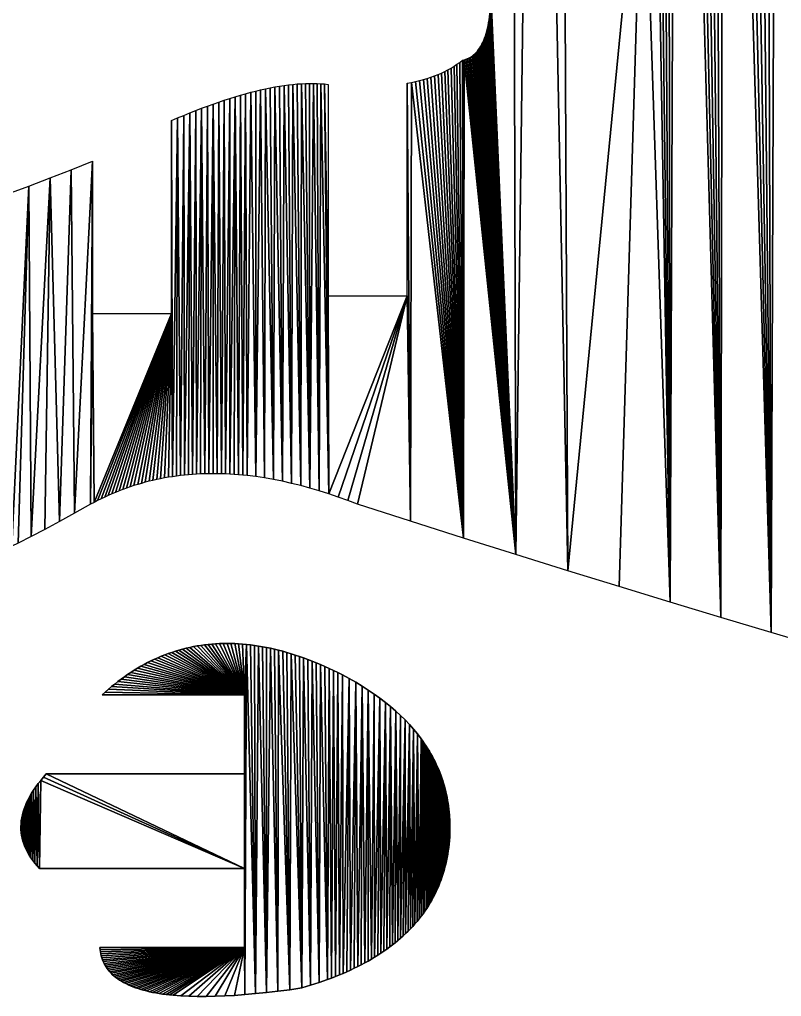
# Model space of a CAD drawing. Extents: x 10 to 917, y 10 to 841.
# Drawn here: x 138.4 to 199.5, y 581.4 to 659.7 of the extents above; entities that cross this region are included whole.
import ezdxf

# ---------------------------------------------------------------- set-up
doc = ezdxf.new("R2010")
doc.units = 0
doc.header["$MEASUREMENT"] = 0
doc.layers.get('0').update_dxf_attribs({"linetype": 'CONTINUOUS'})

msp = doc.modelspace()

# ---------------------------------------------------------------- linework, layer by layer
for p, q in [((176.088, 659.711), (176.121, 659.955)), ((175.909, 658.821), (175.961, 659.031)), ((175.961, 659.031), (176.007, 659.249)), ((176.007, 659.249), (176.05, 659.476)), ((176.05, 659.476), (176.088, 659.711)), ((175.66, 658.072), (175.729, 658.246)), ((175.729, 658.246), (175.794, 658.429)), ((175.794, 658.429), (175.854, 658.621)), ((175.854, 658.621), (175.909, 658.821)), ((175.248, 657.331), (175.339, 657.462)), ((175.339, 657.462), (175.426, 657.601)), ((175.426, 657.601), (175.508, 657.749)), ((175.508, 657.749), (175.586, 657.906)), ((175.586, 657.906), (175.66, 658.072)), ((174.357, 656.6), (174.484, 656.661)), ((174.484, 656.661), (174.606, 656.731)), ((174.606, 656.731), (174.724, 656.809)), ((174.724, 656.809), (174.838, 656.896)), ((174.838, 656.896), (174.947, 656.991)), ((174.947, 656.991), (175.052, 657.096)), ((175.052, 657.096), (175.152, 657.209)), ((175.152, 657.209), (175.248, 657.331)), ((173.034, 655.845), (173.275, 655.991)), ((173.275, 655.991), (173.508, 656.144)), ((173.508, 656.144), (173.732, 656.304)), ((173.732, 656.304), (173.949, 656.471)), ((173.949, 656.471), (174.089, 656.505)), ((174.089, 656.505), (174.225, 656.548)), ((174.225, 656.548), (174.357, 656.6)), ((171.128, 655.013), (171.424, 655.111)), ((171.424, 655.111), (171.712, 655.216)), ((171.712, 655.216), (171.993, 655.328)), ((171.993, 655.328), (172.265, 655.447)), ((172.265, 655.447), (172.529, 655.573)), ((172.529, 655.573), (172.786, 655.705)), ((172.786, 655.705), (173.034, 655.845)), ((158.535, 654.262), (158.911, 654.333)), ((158.911, 654.333), (159.281, 654.396)), ((159.281, 654.396), (159.644, 654.451)), ((159.644, 654.451), (160, 654.499)), ((160, 654.499), (160.349, 654.538)), ((160.349, 654.538), (160.691, 654.569)), ((160.691, 654.569), (161.027, 654.593)), ((161.027, 654.593), (161.356, 654.609)), ((161.356, 654.609), (161.678, 654.616)), ((161.678, 654.616), (161.993, 654.616)), ((161.993, 654.616), (162.302, 654.608)), ((162.302, 654.608), (162.603, 654.592)), ((162.603, 654.592), (162.898, 654.568)), ((162.898, 654.568), (163.187, 654.536)), ((163.187, 654.536), (163.187, 637.574)), ((169.528, 654.624), (169.864, 654.688)), ((169.528, 637.574), (169.528, 654.624)), ((169.864, 654.688), (170.192, 654.759)), ((170.192, 654.759), (170.512, 654.837)), ((170.512, 654.837), (170.824, 654.921)), ((170.824, 654.921), (171.128, 655.013)), ((155.282, 653.409), (155.712, 653.544)), ((155.712, 653.544), (156.136, 653.67)), ((156.136, 653.67), (156.553, 653.788)), ((156.553, 653.788), (156.963, 653.899)), ((156.963, 653.899), (157.366, 654.002)), ((157.366, 654.002), (157.762, 654.096)), ((157.762, 654.096), (158.152, 654.183)), ((158.152, 654.183), (158.535, 654.262)), ((153.028, 652.62), (153.493, 652.793)), ((153.493, 652.793), (153.95, 652.959)), ((153.95, 652.959), (154.401, 653.117)), ((154.401, 653.117), (154.845, 653.267)), ((154.845, 653.267), (155.282, 653.409)), ((151.104, 651.845), (151.595, 652.051)), ((151.595, 652.051), (152.08, 652.248)), ((152.08, 652.248), (152.557, 652.438)), ((152.557, 652.438), (153.028, 652.62)), ((150.606, 651.632), (151.104, 651.845)), ((150.606, 636.171), (150.606, 651.632)), ((142.568, 647.693), (144.264, 648.376)), ((144.264, 648.376), (144.264, 636.171)), ((140.873, 647.029), (142.568, 647.693)), ((139.177, 646.384), (140.873, 647.029)), ((137.483, 645.759), (139.177, 646.384)), ((163.187, 637.574), (169.528, 637.574)), ((144.264, 636.171), (150.606, 636.171)), ((150.054, 622.965), (149.741, 622.905)), ((150.369, 623.02), (150.054, 622.965)), ((150.686, 623.07), (150.369, 623.02)), ((151.004, 623.116), (150.686, 623.07)), ((151.324, 623.157), (151.004, 623.116)), ((151.645, 623.193), (151.324, 623.157)), ((151.969, 623.224), (151.645, 623.193)), ((152.294, 623.25), (151.969, 623.224)), ((152.621, 623.272), (152.294, 623.25)), ((152.949, 623.289), (152.621, 623.272)), ((153.279, 623.301), (152.949, 623.289)), ((153.611, 623.308), (153.279, 623.301)), ((153.945, 623.31), (153.611, 623.308)), ((154.28, 623.308), (153.945, 623.31)), ((154.617, 623.301), (154.28, 623.308)), ((154.956, 623.289), (154.617, 623.301)), ((155.297, 623.272), (154.956, 623.289)), ((155.639, 623.25), (155.297, 623.272)), ((155.983, 623.224), (155.639, 623.25)), ((156.328, 623.193), (155.983, 623.224)), ((156.676, 623.157), (156.328, 623.193)), ((157.376, 623.071), (156.676, 623.157)), ((158.082, 622.965), (157.376, 623.071)), ((158.796, 622.84), (158.082, 622.965)), ((147.298, 622.252), (147.001, 622.149)), ((147.598, 622.351), (147.298, 622.252)), ((147.899, 622.444), (147.598, 622.351)), ((148.201, 622.533), (147.899, 622.444)), ((148.506, 622.617), (148.201, 622.533)), ((148.812, 622.696), (148.506, 622.617)), ((149.12, 622.771), (148.812, 622.696)), ((149.43, 622.84), (149.12, 622.771)), ((149.741, 622.905), (149.43, 622.84)), ((159.516, 622.696), (158.796, 622.84)), ((160.243, 622.533), (159.516, 622.696)), ((160.978, 622.351), (160.243, 622.533)), ((161.719, 622.149), (160.978, 622.351)), ((145.251, 621.43), (144.965, 621.293)), ((145.538, 621.562), (145.251, 621.43)), ((145.827, 621.689), (145.538, 621.562)), ((146.118, 621.811), (145.827, 621.689)), ((146.41, 621.929), (146.118, 621.811)), ((146.705, 622.041), (146.41, 621.929)), ((147.001, 622.149), (146.705, 622.041)), ((162.466, 621.929), (161.719, 622.149)), ((163.221, 621.689), (162.466, 621.929)), ((163.983, 621.43), (163.221, 621.689)), ((164.751, 621.151), (163.983, 621.43)), ((144.118, 620.854), (142.841, 620.135)), ((144.399, 621.005), (144.118, 620.854)), ((144.681, 621.151), (144.399, 621.005)), ((144.965, 621.293), (144.681, 621.151)), ((165.526, 620.854), (164.751, 621.151)), ((169.798, 619.488), (165.526, 620.854)), ((142.841, 620.135), (141.621, 619.464)), ((141.621, 619.464), (140.46, 618.843)), ((174.034, 618.145), (169.798, 619.488)), ((139.356, 618.27), (138.31, 617.746)), ((140.46, 618.843), (139.356, 618.27)), ((178.235, 616.826), (174.034, 618.145)), ((182.4, 615.529), (178.235, 616.826)), ((186.53, 614.257), (182.4, 615.529)), ((190.625, 613.007), (186.53, 614.257)), ((194.684, 611.781), (190.625, 613.007)), ((198.708, 610.578), (194.684, 611.781)), ((202.696, 609.399), (198.708, 610.578)), ((153.849, 609.64), (153.549, 609.612)), ((154.151, 609.663), (153.849, 609.64)), ((154.455, 609.678), (154.151, 609.663)), ((154.76, 609.687), (154.455, 609.678)), ((155.067, 609.69), (154.76, 609.687)), ((155.375, 609.687), (155.067, 609.69)), ((155.685, 609.677), (155.375, 609.687)), ((155.997, 609.661), (155.685, 609.677)), ((156.31, 609.638), (155.997, 609.661)), ((156.625, 609.609), (156.31, 609.638)), ((150.353, 608.879), (150.073, 608.774)), ((150.636, 608.977), (150.353, 608.879)), ((150.92, 609.069), (150.636, 608.977)), ((151.205, 609.155), (150.92, 609.069)), ((151.493, 609.235), (151.205, 609.155)), ((151.781, 609.308), (151.493, 609.235)), ((152.072, 609.374), (151.781, 609.308)), ((152.364, 609.435), (152.072, 609.374)), ((152.658, 609.489), (152.364, 609.435)), ((152.953, 609.536), (152.658, 609.489)), ((153.25, 609.577), (152.953, 609.536)), ((153.549, 609.612), (153.25, 609.577)), ((156.942, 609.574), (156.625, 609.609)), ((157.26, 609.532), (156.942, 609.574)), ((157.58, 609.484), (157.26, 609.532)), ((157.902, 609.429), (157.58, 609.484)), ((158.225, 609.368), (157.902, 609.429)), ((158.55, 609.301), (158.225, 609.368)), ((158.876, 609.227), (158.55, 609.301)), ((159.204, 609.147), (158.876, 609.227)), ((159.534, 609.061), (159.204, 609.147)), ((159.865, 608.968), (159.534, 609.061)), ((160.198, 608.869), (159.865, 608.968)), ((160.533, 608.763), (160.198, 608.869)), ((148.694, 608.153), (148.423, 608.01)), ((148.966, 608.29), (148.694, 608.153)), ((149.24, 608.42), (148.966, 608.29)), ((149.516, 608.545), (149.24, 608.42)), ((149.794, 608.662), (149.516, 608.545)), ((150.073, 608.774), (149.794, 608.662)), ((160.869, 608.651), (160.533, 608.763)), ((161.207, 608.533), (160.869, 608.651)), ((161.546, 608.408), (161.207, 608.533)), ((161.887, 608.277), (161.546, 608.408)), ((162.23, 608.14), (161.887, 608.277)), ((162.574, 607.996), (162.23, 608.14)), ((147.356, 607.373), (147.093, 607.198)), ((147.62, 607.542), (147.356, 607.373)), ((147.886, 607.704), (147.62, 607.542)), ((148.154, 607.86), (147.886, 607.704)), ((148.423, 608.01), (148.154, 607.86)), ((162.92, 607.846), (162.574, 607.996)), ((163.268, 607.689), (162.92, 607.846)), ((163.617, 607.526), (163.268, 607.689)), ((163.968, 607.357), (163.617, 607.526)), ((164.321, 607.181), (163.968, 607.357)), ((146.314, 606.634), (146.058, 606.434)), ((146.572, 606.828), (146.314, 606.634)), ((146.832, 607.016), (146.572, 606.828)), ((147.093, 607.198), (146.832, 607.016)), ((164.867, 606.884), (164.321, 607.181)), ((165.396, 606.581), (164.867, 606.884)), ((165.907, 606.271), (165.396, 606.581)), ((145.299, 605.793), (145.05, 605.567)), ((145.551, 606.013), (145.299, 605.793)), ((145.804, 606.227), (145.551, 606.013)), ((146.058, 606.434), (145.804, 606.227)), ((166.4, 605.954), (165.907, 606.271)), ((166.875, 605.631), (166.4, 605.954)), ((145.05, 605.567), (156.461, 605.567)), ((156.461, 605.567), (156.461, 599.226)), ((167.332, 605.301), (166.875, 605.631)), ((167.771, 604.965), (167.332, 605.301)), ((168.193, 604.623), (167.771, 604.965)), ((168.596, 604.274), (168.193, 604.623)), ((168.982, 603.918), (168.596, 604.274)), ((169.35, 603.556), (168.982, 603.918)), ((169.7, 603.187), (169.35, 603.556)), ((170.032, 602.812), (169.7, 603.187)), ((170.346, 602.43), (170.032, 602.812)), ((170.642, 602.042), (170.346, 602.43)), ((170.784, 601.845), (170.642, 602.042)), ((170.921, 601.647), (170.784, 601.845)), ((171.053, 601.447), (170.921, 601.647)), ((171.181, 601.246), (171.053, 601.447)), ((171.305, 601.043), (171.181, 601.246)), ((171.424, 600.838), (171.305, 601.043)), ((171.539, 600.632), (171.424, 600.838)), ((171.649, 600.424), (171.539, 600.632)), ((171.755, 600.214), (171.649, 600.424)), ((171.856, 600.003), (171.755, 600.214)), ((171.953, 599.79), (171.856, 600.003)), ((172.045, 599.575), (171.953, 599.79)), ((172.133, 599.359), (172.045, 599.575)), ((140.116, 598.705), (139.914, 598.448)), ((140.332, 598.965), (140.116, 598.705)), ((140.562, 599.226), (140.332, 598.965)), ((156.461, 599.226), (140.562, 599.226)), ((172.216, 599.141), (172.133, 599.359)), ((172.295, 598.922), (172.216, 599.141)), ((172.369, 598.701), (172.295, 598.922)), ((172.439, 598.478), (172.369, 598.701)), ((139.551, 597.937), (139.39, 597.683)), ((139.726, 598.191), (139.551, 597.937)), ((139.914, 598.448), (139.726, 598.191)), ((172.505, 598.254), (172.439, 598.478)), ((172.566, 598.028), (172.505, 598.254)), ((172.622, 597.801), (172.566, 598.028)), ((139.11, 597.182), (138.99, 596.933)), ((139.243, 597.432), (139.11, 597.182)), ((139.39, 597.683), (139.243, 597.432)), ((172.674, 597.571), (172.622, 597.801)), ((172.722, 597.341), (172.674, 597.571)), ((172.765, 597.108), (172.722, 597.341)), ((172.804, 596.874), (172.765, 597.108)), ((138.792, 596.44), (138.714, 596.196)), ((138.885, 596.686), (138.792, 596.44)), ((138.99, 596.933), (138.885, 596.686)), ((172.838, 596.639), (172.804, 596.874)), ((172.868, 596.401), (172.838, 596.639)), ((172.893, 596.162), (172.868, 596.401)), ((138.599, 595.712), (138.562, 595.473)), ((138.649, 595.953), (138.599, 595.712)), ((138.714, 596.196), (138.649, 595.953)), ((172.914, 595.922), (172.893, 596.162)), ((172.942, 595.436), (172.914, 595.922)), ((138.538, 595.235), (138.529, 594.998)), ((138.529, 594.998), (138.533, 594.763)), ((138.533, 594.763), (138.551, 594.53)), ((138.562, 595.473), (138.538, 595.235)), ((172.953, 594.943), (172.942, 595.436)), ((172.945, 594.444), (172.953, 594.943)), ((138.551, 594.53), (138.582, 594.298)), ((138.582, 594.298), (138.628, 594.067)), ((138.628, 594.067), (138.687, 593.838)), ((172.909, 593.881), (172.93, 594.161)), ((172.93, 594.161), (172.945, 594.444)), ((138.687, 593.838), (138.76, 593.611)), ((138.76, 593.611), (138.846, 593.385)), ((138.846, 593.385), (138.947, 593.161)), ((172.815, 593.059), (172.852, 593.33)), ((172.852, 593.33), (172.883, 593.604)), ((172.883, 593.604), (172.909, 593.881)), ((138.947, 593.161), (139.061, 592.938)), ((139.061, 592.938), (139.189, 592.717)), ((139.189, 592.717), (139.33, 592.497)), ((139.33, 592.497), (139.485, 592.279)), ((172.673, 592.262), (172.726, 592.525)), ((172.726, 592.525), (172.773, 592.79)), ((172.773, 592.79), (172.815, 593.059)), ((139.485, 592.279), (139.655, 592.062)), ((139.655, 592.062), (139.837, 591.847)), ((139.837, 591.847), (140.034, 591.633)), ((140.034, 591.633), (156.461, 591.633)), ((156.461, 591.633), (156.461, 585.292)), ((172.481, 591.49), (172.55, 591.744)), ((172.55, 591.744), (172.614, 592.002)), ((172.614, 592.002), (172.673, 592.262)), ((172.241, 590.744), (172.326, 590.99)), ((172.326, 590.99), (172.407, 591.239)), ((172.407, 591.239), (172.481, 591.49)), ((171.952, 590.023), (172.054, 590.261)), ((172.054, 590.261), (172.15, 590.501)), ((172.15, 590.501), (172.241, 590.744)), ((171.491, 589.102), (171.614, 589.328)), ((171.614, 589.328), (171.732, 589.557)), ((171.732, 589.557), (171.845, 589.789)), ((171.845, 589.789), (171.952, 590.023)), ((171.089, 588.441), (171.228, 588.658)), ((171.228, 588.658), (171.362, 588.879)), ((171.362, 588.879), (171.491, 589.102)), ((170.476, 587.599), (170.637, 587.805)), ((170.637, 587.805), (170.793, 588.014)), ((170.793, 588.014), (170.943, 588.226)), ((170.943, 588.226), (171.089, 588.441)), ((169.777, 586.802), (169.96, 586.997)), ((169.96, 586.997), (170.137, 587.195)), ((170.137, 587.195), (170.309, 587.395)), ((170.309, 587.395), (170.476, 587.599)), ((168.991, 586.051), (169.196, 586.234)), ((169.196, 586.234), (169.395, 586.421)), ((169.395, 586.421), (169.588, 586.61)), ((169.588, 586.61), (169.777, 586.802)), ((168.119, 585.345), (168.345, 585.517)), ((168.345, 585.517), (168.566, 585.692)), ((168.566, 585.692), (168.781, 585.87)), ((168.781, 585.87), (168.991, 586.051)), ((156.461, 585.292), (144.874, 585.292)), ((144.874, 585.292), (144.888, 585.12)), ((144.888, 585.12), (144.911, 584.953)), ((144.911, 584.953), (144.941, 584.789)), ((144.941, 584.789), (144.978, 584.629)), ((144.978, 584.629), (145.023, 584.473)), ((166.906, 584.526), (167.16, 584.684)), ((167.16, 584.684), (167.408, 584.845)), ((167.408, 584.845), (167.65, 585.008)), ((167.65, 585.008), (167.887, 585.175)), ((167.887, 585.175), (168.119, 585.345)), ((145.023, 584.473), (145.076, 584.32)), ((145.076, 584.32), (145.136, 584.172)), ((145.136, 584.172), (145.204, 584.027)), ((145.204, 584.027), (145.279, 583.886)), ((145.279, 583.886), (145.362, 583.749)), ((165.559, 583.777), (165.839, 583.921)), ((165.839, 583.921), (166.114, 584.068)), ((166.114, 584.068), (166.384, 584.218)), ((166.384, 584.218), (166.648, 584.37)), ((166.648, 584.37), (166.906, 584.526)), ((145.362, 583.749), (145.452, 583.616)), ((145.452, 583.616), (145.55, 583.487)), ((145.55, 583.487), (145.656, 583.361)), ((145.656, 583.361), (145.769, 583.24)), ((145.769, 583.24), (145.889, 583.122)), ((145.889, 583.122), (146.018, 583.008)), ((146.018, 583.008), (146.153, 582.898)), ((163.763, 582.973), (164.076, 583.1)), ((164.076, 583.1), (164.383, 583.23)), ((164.383, 583.23), (164.685, 583.362)), ((164.685, 583.362), (164.982, 583.498)), ((164.982, 583.498), (165.273, 583.636)), ((165.273, 583.636), (165.559, 583.777)), ((146.153, 582.898), (146.297, 582.792)), ((146.297, 582.792), (146.448, 582.689)), ((146.448, 582.689), (146.606, 582.591)), ((146.606, 582.591), (146.772, 582.496)), ((146.772, 582.496), (146.946, 582.405)), ((146.946, 582.405), (147.127, 582.318)), ((147.127, 582.318), (147.316, 582.235)), ((147.316, 582.235), (147.512, 582.156)), ((161.066, 582.059), (161.772, 582.27)), ((161.772, 582.27), (162.458, 582.493)), ((162.458, 582.493), (163.121, 582.727)), ((163.121, 582.727), (163.445, 582.849)), ((163.445, 582.849), (163.763, 582.973)), ((147.512, 582.156), (147.716, 582.08)), ((147.716, 582.08), (147.927, 582.009)), ((147.927, 582.009), (148.146, 581.941)), ((148.146, 581.941), (148.373, 581.877)), ((148.373, 581.877), (148.607, 581.817)), ((148.607, 581.817), (148.848, 581.76)), ((148.848, 581.76), (149.097, 581.708)), ((149.097, 581.708), (149.354, 581.659)), ((149.354, 581.659), (149.619, 581.615)), ((149.619, 581.615), (149.891, 581.574)), ((149.891, 581.574), (150.17, 581.537)), ((150.17, 581.537), (150.457, 581.503)), ((150.457, 581.503), (150.752, 581.474)), ((150.752, 581.474), (151.364, 581.427)), ((154.877, 581.421), (155.67, 581.466)), ((155.67, 581.466), (156.494, 581.526)), ((156.494, 581.526), (157.348, 581.602)), ((157.348, 581.602), (158.232, 581.693)), ((158.232, 581.693), (159.146, 581.8)), ((159.146, 581.8), (160.091, 581.921)), ((160.091, 581.921), (161.066, 582.059)), ((151.364, 581.427), (152.006, 581.395)), ((152.006, 581.395), (152.678, 581.378)), ((152.678, 581.378), (153.381, 581.377)), ((153.381, 581.377), (154.114, 581.391)), ((154.114, 581.391), (154.877, 581.421))]:
    msp.add_line(p, q)

# ---------------------------------------------------------------- meshes
mesh = msp.add_polyface()
corners = [(175.011, 710.025), (176.208, 745.452), (175.152, 670.84), (175.339, 669.853), (175.508, 668.901), (175.66, 667.985), (175.794, 667.103), (175.909, 666.256), (176.007, 665.444), (176.088, 664.668), (176.15, 663.926), (176.195, 663.219), (176.221, 662.547), (177.894, 744.635), (176.23, 661.91), (207.718, 735.443), (207.372, 673.367), (207.372, 735.407), (178.235, 616.826), (179.861, 743.692), (182.4, 615.529), (182.109, 677.577), (182.109, 742.622), (190.625, 613.007), (188.45, 677.577), (188.45, 740.774), (189.093, 740.52), (189.755, 740.276), (190.436, 740.042), (191.136, 739.817), (194.684, 611.781), (191.855, 739.602), (192.594, 739.396), (193.352, 739.2), (194.128, 739.014), (194.924, 738.837), (198.708, 610.578), (195.739, 738.67), (196.573, 738.513), (197.427, 738.365), (198.299, 738.227), (199.191, 738.099), (202.696, 609.399), (201.031, 673.367), (200.101, 737.98), (201.031, 737.87), (210.567, 607.11), (208.068, 735.472), (208.42, 735.491), (208.776, 735.503), (209.135, 735.505), (209.496, 735.499), (209.861, 735.485), (210.228, 735.461), (210.599, 735.43), (214.449, 606.001), (210.972, 735.389), (211.349, 735.34), (211.729, 735.283), (212.111, 735.217), (212.497, 735.142), (212.886, 735.058), (213.277, 734.966)]
mesh.append_faces([[corners[k] for k in face] for face in [(15, 16, 17), (21, 19, 22), (43, 44, 45)]], dxfattribs={"vtx0": -1})
mesh.append_faces([[corners[k] for k in face] for face in [(2, 1, 3), (3, 1, 4), (4, 1, 5), (5, 1, 6), (6, 1, 7), (7, 1, 8), (8, 1, 9), (9, 1, 10), (10, 1, 11), (11, 1, 12), (12, 13, 14)]], dxfattribs={"vtx0": -1, "vtx1": -1})
mesh.append_faces([[corners[k] for k in face] for face in [(0, 1, 2), (18, 14, 13), (20, 19, 21), (42, 41, 43)]], dxfattribs={"vtx0": -1, "vtx1": -1, "vtx2": -1})
mesh.append_faces([[corners[k] for k in face] for face in [(12, 1, 13), (18, 13, 19), (23, 24, 25), (23, 25, 26), (23, 26, 27), (23, 27, 28), (23, 28, 29), (30, 29, 31), (30, 31, 32), (30, 32, 33), (30, 33, 34), (30, 34, 35), (36, 35, 37), (36, 37, 38), (36, 38, 39), (36, 39, 40), (36, 40, 41), (43, 41, 44), (46, 15, 47), (46, 47, 48), (46, 48, 49), (46, 49, 50), (46, 50, 51), (46, 51, 52), (46, 52, 53), (46, 53, 54), (55, 54, 56), (55, 56, 57), (55, 57, 58), (55, 58, 59), (55, 59, 60), (55, 60, 61), (55, 61, 62)]], dxfattribs={"vtx0": -1, "vtx2": -1})
mesh = msp.add_polyface()
corners = [(178.235, 616.826), (174.089, 656.505), (174.225, 656.548), (174.357, 656.6), (174.484, 656.661), (174.606, 656.731), (174.724, 656.809), (174.838, 656.896), (174.947, 656.991), (175.052, 657.096), (175.152, 657.209), (175.248, 657.331), (175.339, 657.462), (175.426, 657.601), (175.508, 657.749), (175.586, 657.906), (175.66, 658.072), (175.729, 658.246), (175.794, 658.429), (175.854, 658.621), (175.909, 658.821), (175.961, 659.031), (176.007, 659.249), (176.05, 659.476), (176.088, 659.711), (176.121, 659.955), (176.15, 660.208), (176.175, 660.47), (176.195, 660.74), (176.21, 661.02), (176.221, 661.308), (176.228, 661.604), (176.23, 661.91), (179.861, 743.692), (182.4, 615.529), (182.109, 677.577), (188.45, 677.577), (186.53, 614.257), (190.625, 613.007), (191.136, 739.817), (194.684, 611.781), (194.924, 738.837), (198.708, 610.578), (199.191, 738.099), (202.696, 609.399), (201.031, 673.367), (207.372, 673.367), (206.649, 608.243), (210.567, 607.11), (207.718, 735.443), (210.599, 735.43), (214.449, 606.001), (214.47, 734.639), (218.295, 604.915), (218.643, 732.989), (219.953, 667.401), (222.107, 603.852), (226.294, 667.401), (225.882, 602.813), (229.623, 601.797), (226.753, 728.697), (229.848, 727.211), (234.708, 599.764)]
mesh.append_faces([[corners[k] for k in face] for face in [(0, 33, 34), (34, 36, 37), (37, 36, 38), (38, 39, 40), (40, 41, 42), (42, 43, 44), (44, 46, 47), (47, 46, 48), (48, 50, 51), (51, 52, 53), (53, 55, 56), (56, 57, 58), (58, 57, 59), (59, 61, 62)]], dxfattribs={"vtx0": -1, "vtx1": -1})
mesh.append_faces([[corners[k] for k in face] for face in [(48, 46, 49), (53, 54, 55), (59, 57, 60)]], dxfattribs={"vtx0": -1, "vtx1": -1, "vtx2": -1})
mesh.append_faces([[corners[k] for k in face] for face in [(0, 1, 2), (0, 2, 3), (0, 3, 4), (0, 4, 5), (0, 5, 6), (0, 6, 7), (0, 7, 8), (0, 8, 9), (0, 9, 10), (0, 10, 11), (0, 11, 12), (0, 12, 13), (0, 13, 14), (0, 14, 15), (0, 15, 16), (0, 16, 17), (0, 17, 18), (0, 18, 19), (0, 19, 20), (0, 20, 21), (0, 21, 22), (0, 22, 23), (0, 23, 24), (0, 24, 25), (0, 25, 26), (0, 26, 27), (0, 27, 28), (0, 28, 29), (0, 29, 30), (0, 30, 31), (0, 31, 32), (34, 35, 36), (44, 45, 46), (56, 55, 57)]], dxfattribs={"vtx0": -1, "vtx2": -1})
mesh = msp.add_polyface()
corners = [(160.978, 622.351), (160.691, 654.569), (161.027, 654.593), (161.719, 622.149), (161.356, 654.609), (161.678, 654.616), (161.993, 654.616), (162.466, 621.929), (162.302, 654.608), (162.603, 654.592), (163.221, 621.689), (162.898, 654.568), (163.187, 637.574), (163.187, 654.536), (169.798, 619.488), (169.528, 637.574), (169.528, 654.624), (169.864, 654.688), (174.034, 618.145), (170.192, 654.759), (170.512, 654.837), (170.824, 654.921), (171.128, 655.013), (171.424, 655.111), (171.712, 655.216), (171.993, 655.328), (172.265, 655.447), (172.529, 655.573), (172.786, 655.705), (173.034, 655.845), (173.275, 655.991), (173.508, 656.144), (173.732, 656.304), (173.949, 656.471), (174.089, 656.505), (173.044, 693.184), (173.048, 691.594), (173.044, 692.392), (173.049, 693.971), (173.058, 690.791), (173.059, 694.752), (173.072, 689.982), (173.074, 695.528), (173.091, 689.168), (173.094, 696.298), (173.114, 688.348), (173.118, 697.063), (173.143, 687.523), (173.147, 697.823), (173.176, 686.692), (173.181, 698.576), (173.257, 685.015), (173.263, 700.068), (173.357, 683.315), (173.365, 701.537), (173.476, 681.593), (173.629, 702.81), (173.615, 679.85), (173.772, 678.084), (173.822, 703.352), (173.949, 676.297), (174, 703.89), (174.225, 675.136), (174.312, 704.954), (174.484, 674.009), (174.567, 706.001), (174.724, 672.918), (174.765, 707.032), (174.947, 671.861), (174.953, 708.547), (175.152, 670.84)]
mesh.append_faces([[corners[k] for k in face] for face in [(12, 11, 13), (35, 36, 37)]], dxfattribs={"vtx0": -1})
mesh.append_faces([[corners[k] for k in face] for face in [(36, 38, 39), (39, 40, 41), (41, 42, 43), (43, 44, 45), (45, 46, 47), (47, 48, 49), (49, 50, 51), (51, 52, 53), (53, 54, 55), (55, 56, 57), (57, 56, 58), (58, 59, 60), (60, 61, 62), (62, 63, 64), (64, 65, 66), (66, 67, 68), (68, 69, 70)]], dxfattribs={"vtx0": -1, "vtx1": -1})
mesh.append_faces([[corners[k] for k in face] for face in [(10, 11, 12)]], dxfattribs={"vtx0": -1, "vtx1": -1, "vtx2": -1})
mesh.append_faces([[corners[k] for k in face] for face in [(0, 1, 2), (3, 2, 4), (3, 4, 5), (3, 5, 6), (7, 6, 8), (7, 8, 9), (10, 9, 11), (14, 15, 16), (14, 16, 17), (18, 17, 19), (18, 19, 20), (18, 20, 21), (18, 21, 22), (18, 22, 23), (18, 23, 24), (18, 24, 25), (18, 25, 26), (18, 26, 27), (18, 27, 28), (18, 28, 29), (18, 29, 30), (18, 30, 31), (18, 31, 32), (18, 32, 33), (18, 33, 34), (36, 35, 38), (39, 38, 40), (41, 40, 42), (43, 42, 44), (45, 44, 46), (47, 46, 48)]], dxfattribs={"vtx0": -1, "vtx2": -1})
mesh = msp.add_polyface()
corners = [(144.965, 621.293), (150.606, 636.171), (145.251, 621.43), (145.538, 621.562), (145.827, 621.689), (146.118, 621.811), (146.41, 621.929), (146.705, 622.041), (147.001, 622.149), (147.298, 622.252), (147.598, 622.351), (147.899, 622.444), (148.201, 622.533), (148.506, 622.617), (148.812, 622.696), (149.12, 622.771), (149.43, 622.84), (149.741, 622.905), (150.054, 622.965), (150.369, 623.02), (150.686, 623.07), (151.104, 651.845), (151.004, 623.116), (151.324, 623.157), (151.595, 652.051), (151.645, 623.193), (152.08, 652.248), (151.969, 623.224), (152.294, 623.25), (152.557, 652.438), (152.621, 623.272), (153.028, 652.62), (152.949, 623.289), (153.279, 623.301), (153.493, 652.793), (153.611, 623.308), (153.95, 652.959), (153.945, 623.31), (154.28, 623.308), (154.401, 653.117), (154.617, 623.301), (154.845, 653.267), (154.956, 623.289), (155.282, 653.409), (155.297, 623.272), (155.712, 653.544), (155.639, 623.25), (155.983, 623.224), (156.136, 653.67), (156.328, 623.193), (156.676, 623.157), (156.963, 653.899), (157.376, 623.071), (158.082, 622.965), (158.152, 654.183), (158.796, 622.84), (158.911, 654.333), (159.516, 622.696), (159.644, 654.451), (160.243, 622.533), (160.349, 654.538), (160.978, 622.351), (161.027, 654.593), (161.719, 622.149), (161.993, 654.616), (162.466, 621.929), (162.603, 654.592), (163.221, 621.689), (163.187, 637.574), (169.528, 637.574), (163.983, 621.43), (164.751, 621.151), (165.526, 620.854), (169.798, 619.488), (169.864, 654.688), (174.034, 618.145), (174.089, 656.505), (178.235, 616.826)]
mesh.append_faces([[corners[k] for k in face] for face in [(0, 1, 2), (2, 1, 3), (3, 1, 4), (4, 1, 5), (5, 1, 6), (6, 1, 7), (7, 1, 8), (8, 1, 9), (9, 1, 10), (10, 1, 11), (11, 1, 12), (12, 1, 13), (13, 1, 14), (14, 1, 15), (15, 1, 16), (16, 1, 17), (17, 1, 18), (18, 1, 19), (19, 1, 20), (20, 21, 22), (22, 21, 23), (23, 24, 25), (25, 26, 27), (27, 26, 28), (28, 29, 30), (30, 31, 32), (32, 31, 33), (33, 34, 35), (35, 36, 37), (37, 36, 38), (38, 39, 40), (40, 41, 42), (42, 43, 44), (44, 45, 46), (46, 45, 47), (47, 48, 49), (50, 51, 52), (53, 54, 55), (55, 56, 57), (57, 58, 59), (59, 60, 61), (61, 62, 63), (63, 64, 65), (65, 66, 67), (67, 69, 70), (70, 69, 71), (71, 69, 72), (72, 69, 73), (73, 74, 75), (75, 76, 77)]], dxfattribs={"vtx0": -1, "vtx1": -1})
mesh.append_faces([[corners[k] for k in face] for face in [(67, 68, 69)]], dxfattribs={"vtx0": -1, "vtx2": -1})
mesh = msp.add_polyface()
corners = [(124.786, 641.68), (124.287, 628.395), (123.94, 641.447), (130.628, 628.395), (125.631, 641.918), (126.477, 642.161), (127.323, 642.409), (128.169, 642.662), (129.015, 642.919), (130.708, 643.449), (130.826, 615.194), (132.401, 643.997), (132.611, 615.446), (134.094, 644.565), (134.321, 615.993), (135.788, 645.152), (135.949, 616.65), (137.483, 645.759), (137.809, 617.502), (139.177, 646.384), (139.356, 618.27), (140.873, 647.029), (141.621, 619.464), (142.568, 647.693), (142.841, 620.135), (144.264, 648.376), (144.118, 620.854), (144.264, 636.171), (150.686, 623.07), (150.606, 636.171), (150.606, 651.632), (151.104, 651.845), (151.324, 623.157), (151.595, 652.051), (151.645, 623.193), (152.08, 652.248), (152.294, 623.25), (152.557, 652.438), (152.621, 623.272), (153.028, 652.62), (153.279, 623.301), (153.493, 652.793), (153.611, 623.308), (153.95, 652.959), (154.28, 623.308), (154.401, 653.117), (154.617, 623.301), (154.845, 653.267), (154.956, 623.289), (155.282, 653.409), (155.297, 623.272), (155.712, 653.544), (155.983, 623.224), (156.136, 653.67), (156.328, 623.193), (156.553, 653.788), (156.676, 623.157), (156.963, 653.899), (157.376, 623.071), (157.366, 654.002), (157.762, 654.096), (158.082, 622.965), (158.152, 654.183), (158.796, 622.84), (158.535, 654.262), (158.911, 654.333), (159.516, 622.696), (159.281, 654.396), (159.644, 654.451), (160.243, 622.533), (160, 654.499), (160.349, 654.538), (160.978, 622.351), (160.691, 654.569), (103.469, 624.523), (103.432, 638.356), (104.356, 638.344), (109.811, 624.523), (105.265, 638.345), (106.16, 638.357), (107.041, 638.381), (107.907, 638.416), (108.759, 638.463), (109.596, 638.522), (110.42, 638.592)]
mesh.append_faces([[corners[k] for k in face] for face in [(0, 1, 2), (54, 55, 56), (58, 60, 61)]], dxfattribs={"vtx0": -1, "vtx1": -1})
mesh.append_faces([[corners[k] for k in face] for face in [(3, 0, 4), (3, 4, 5), (3, 5, 6), (3, 6, 7), (3, 7, 8), (3, 8, 9), (10, 9, 11), (12, 11, 13), (14, 13, 15), (16, 15, 17), (18, 17, 19), (20, 19, 21), (22, 21, 23), (24, 23, 25), (26, 25, 27), (28, 29, 30), (28, 30, 31), (32, 31, 33), (34, 33, 35), (36, 35, 37), (38, 37, 39), (40, 39, 41), (42, 41, 43), (44, 43, 45), (46, 45, 47), (48, 47, 49), (50, 49, 51), (52, 51, 53), (54, 53, 55), (56, 55, 57), (58, 57, 59), (58, 59, 60), (61, 60, 62), (63, 62, 64), (63, 64, 65), (66, 65, 67), (66, 67, 68), (69, 68, 70), (69, 70, 71), (72, 71, 73), (74, 75, 76), (77, 76, 78), (77, 78, 79), (77, 79, 80), (77, 80, 81), (77, 81, 82), (77, 82, 83), (77, 83, 84)]], dxfattribs={"vtx0": -1, "vtx2": -1})
mesh = msp.add_polyface()
corners = [(124.287, 628.395), (124.786, 641.68), (130.628, 628.395), (130.708, 643.449), (130.628, 615.207), (130.826, 615.194), (132.401, 643.997), (131.037, 615.194), (131.263, 615.205), (131.504, 615.229), (131.759, 615.265), (132.028, 615.313), (132.312, 615.374), (132.611, 615.446), (134.094, 644.565), (132.924, 615.531), (133.251, 615.628), (133.593, 615.738), (133.95, 615.859), (134.321, 615.993), (135.788, 645.152), (134.706, 616.139), (135.106, 616.297), (135.52, 616.467), (135.949, 616.65), (137.483, 645.759), (136.392, 616.845), (136.85, 617.052), (137.322, 617.271), (137.809, 617.502), (139.177, 646.384), (138.31, 617.746), (139.356, 618.27), (140.873, 647.029), (140.46, 618.843), (141.621, 619.464), (142.568, 647.693), (142.841, 620.135), (144.264, 648.376), (144.118, 620.854), (144.264, 636.171), (144.399, 621.005), (150.606, 636.171), (144.681, 621.151), (144.965, 621.293), (114.581, 610.704), (115.056, 639.261), (115.523, 610.822), (115.778, 639.413), (116.548, 610.967), (116.486, 639.577), (117.18, 639.753), (117.657, 611.138), (118.025, 639.948), (118.85, 611.335), (118.869, 640.147), (123.237, 612.783), (119.714, 640.352), (120.559, 640.561), (121.404, 640.775), (122.25, 640.994), (123.095, 641.218), (123.94, 641.447), (124.287, 613.134)]
mesh.append_faces([[corners[k] for k in face] for face in [(0, 1, 2), (2, 3, 4), (4, 3, 5), (5, 6, 7), (7, 6, 8), (8, 6, 9), (9, 6, 10), (10, 6, 11), (11, 6, 12), (12, 6, 13), (13, 14, 15), (15, 14, 16), (16, 14, 17), (17, 14, 18), (18, 14, 19), (19, 20, 21), (21, 20, 22), (22, 20, 23), (23, 20, 24), (24, 25, 26), (26, 25, 27), (27, 25, 28), (28, 25, 29), (29, 30, 31), (31, 30, 32), (32, 33, 34), (34, 33, 35), (35, 36, 37), (37, 38, 39), (39, 40, 41), (41, 42, 43), (43, 42, 44), (45, 46, 47), (47, 48, 49), (49, 51, 52), (52, 53, 54), (54, 55, 56), (56, 62, 63), (63, 62, 0)]], dxfattribs={"vtx0": -1, "vtx1": -1})
mesh.append_faces([[corners[k] for k in face] for face in [(41, 40, 42), (47, 46, 48), (49, 48, 50), (49, 50, 51), (52, 51, 53), (54, 53, 55), (56, 55, 57), (56, 57, 58), (56, 58, 59), (56, 59, 60), (56, 60, 61), (56, 61, 62)]], dxfattribs={"vtx0": -1, "vtx2": -1})
mesh = msp.add_polyface()
corners = [(156.461, 605.567), (148.694, 608.153), (148.966, 608.29), (149.24, 608.42), (149.516, 608.545), (149.794, 608.662), (150.073, 608.774), (150.353, 608.879), (150.636, 608.977), (150.92, 609.069), (151.205, 609.155), (151.493, 609.235), (151.781, 609.308), (152.072, 609.374), (152.364, 609.435), (152.658, 609.489), (152.953, 609.536), (153.25, 609.577), (153.549, 609.612), (153.849, 609.64), (154.151, 609.663), (154.455, 609.678), (154.76, 609.687), (155.067, 609.69), (155.375, 609.687), (155.685, 609.677), (155.997, 609.661), (156.31, 609.638), (156.625, 609.609), (156.461, 599.226), (156.461, 591.633), (156.461, 585.292), (157.348, 581.602), (156.942, 609.574), (157.26, 609.532), (157.58, 609.484)]
mesh.append_faces([[corners[k] for k in face] for face in [(0, 28, 29), (30, 28, 31)]], dxfattribs={"vtx0": -1, "vtx1": -1})
mesh.append_faces([[corners[k] for k in face] for face in [(29, 28, 30)]], dxfattribs={"vtx0": -1, "vtx1": -1, "vtx2": -1})
mesh.append_faces([[corners[k] for k in face] for face in [(0, 1, 2), (0, 2, 3), (0, 3, 4), (0, 4, 5), (0, 5, 6), (0, 6, 7), (0, 7, 8), (0, 8, 9), (0, 9, 10), (0, 10, 11), (0, 11, 12), (0, 12, 13), (0, 13, 14), (0, 14, 15), (0, 15, 16), (0, 16, 17), (0, 17, 18), (0, 18, 19), (0, 19, 20), (0, 20, 21), (0, 21, 22), (0, 22, 23), (0, 23, 24), (0, 24, 25), (0, 25, 26), (0, 26, 27), (0, 27, 28), (32, 28, 33), (32, 33, 34), (32, 34, 35)]], dxfattribs={"vtx0": -1, "vtx2": -1})
mesh = msp.add_polyface()
corners = [(156.461, 585.292), (156.625, 609.609), (156.494, 581.526), (157.348, 581.602), (157.58, 609.484), (158.232, 581.693), (144.888, 585.12), (144.874, 585.292), (144.911, 584.953), (144.941, 584.789), (144.978, 584.629), (145.023, 584.473), (145.076, 584.32), (145.136, 584.172), (145.204, 584.027), (145.279, 583.886), (145.362, 583.749), (145.452, 583.616), (145.55, 583.487), (145.656, 583.361), (145.769, 583.24), (145.889, 583.122), (146.018, 583.008), (146.153, 582.898), (146.297, 582.792), (146.448, 582.689), (146.606, 582.591), (146.772, 582.496), (146.946, 582.405), (147.127, 582.318), (147.316, 582.235), (147.512, 582.156), (147.716, 582.08), (147.927, 582.009), (148.146, 581.941), (148.373, 581.877), (148.607, 581.817), (148.848, 581.76), (149.097, 581.708), (149.354, 581.659), (149.619, 581.615), (149.891, 581.574), (150.17, 581.537), (150.457, 581.503), (150.752, 581.474), (151.364, 581.427), (152.006, 581.395), (152.678, 581.378), (153.381, 581.377), (154.114, 581.391), (154.877, 581.421), (155.67, 581.466), (138.533, 594.763), (138.538, 595.235), (138.551, 594.53), (138.562, 595.473), (138.582, 594.298), (138.599, 595.712), (138.628, 594.067), (138.649, 595.953), (138.687, 593.838), (138.714, 596.196), (138.76, 593.611), (138.792, 596.44), (138.846, 593.385), (138.885, 596.686), (138.947, 593.161), (138.99, 596.933), (139.061, 592.938), (139.11, 597.182), (139.189, 592.717), (139.243, 597.432), (139.33, 592.497), (139.39, 597.683), (139.485, 592.279), (139.551, 597.937), (139.655, 592.062), (139.726, 598.191), (139.837, 591.847), (139.914, 598.448), (140.034, 591.633), (140.116, 598.705), (156.461, 591.633)]
mesh.append_faces([[corners[k] for k in face] for face in [(0, 6, 7)]], dxfattribs={"vtx0": -1})
mesh.append_faces([[corners[k] for k in face] for face in [(2, 1, 3), (3, 4, 5), (6, 0, 8), (8, 0, 9), (9, 0, 10), (10, 0, 11), (11, 0, 12), (12, 0, 13), (13, 0, 14), (14, 0, 15), (15, 0, 16), (16, 0, 17), (17, 0, 18), (18, 0, 19), (19, 0, 20), (20, 0, 21), (21, 0, 22), (22, 0, 23), (23, 0, 24), (24, 0, 25), (25, 0, 26), (26, 0, 27), (27, 0, 28), (28, 0, 29), (29, 0, 30), (30, 0, 31), (31, 0, 32), (32, 0, 33), (33, 0, 34), (34, 0, 35), (35, 0, 36), (36, 0, 37), (37, 0, 38), (38, 0, 39), (39, 0, 40), (40, 0, 41), (41, 0, 42), (42, 0, 43), (43, 0, 44), (44, 0, 45), (45, 0, 46), (46, 0, 47), (47, 0, 48), (48, 0, 49), (49, 0, 50), (50, 0, 51), (51, 0, 2), (52, 53, 54), (54, 55, 56), (56, 57, 58), (58, 59, 60), (60, 61, 62), (62, 63, 64), (64, 65, 66), (66, 67, 68), (68, 69, 70), (70, 71, 72), (72, 73, 74), (74, 75, 76), (76, 77, 78), (78, 79, 80), (80, 81, 82)]], dxfattribs={"vtx0": -1, "vtx1": -1})
mesh.append_faces([[corners[k] for k in face] for face in [(0, 1, 2)]], dxfattribs={"vtx0": -1, "vtx1": -1, "vtx2": -1})
mesh = msp.add_polyface()
corners = [(158.232, 581.693), (157.58, 609.484), (157.902, 609.429), (158.225, 609.368), (158.55, 609.301), (159.146, 581.8), (158.876, 609.227), (159.204, 609.147), (160.091, 581.921), (159.534, 609.061), (159.865, 608.968), (160.198, 608.869), (161.066, 582.059), (160.533, 608.763), (160.869, 608.651), (161.207, 608.533), (161.772, 582.27), (161.546, 608.408), (161.887, 608.277), (162.458, 582.493), (162.23, 608.14), (162.574, 607.996), (163.121, 582.727), (162.92, 607.846), (163.268, 607.689), (163.445, 582.849), (163.617, 607.526), (163.763, 582.973), (163.968, 607.357), (164.076, 583.1), (164.321, 607.181), (164.383, 583.23), (164.867, 606.884), (164.685, 583.362), (164.982, 583.498), (165.396, 606.581), (165.273, 583.636), (165.559, 583.777), (165.907, 606.271), (165.839, 583.921), (166.114, 584.068), (166.4, 605.954), (166.384, 584.218), (166.648, 584.37), (166.875, 605.631), (166.906, 584.526), (167.332, 605.301), (167.16, 584.684), (167.408, 584.845), (167.771, 604.965), (167.65, 585.008), (167.887, 585.175), (168.193, 604.623), (168.119, 585.345), (168.345, 585.517), (168.596, 604.274), (168.566, 585.692), (168.781, 585.87), (168.982, 603.918), (168.991, 586.051), (169.35, 603.556), (169.196, 586.234), (169.395, 586.421), (169.7, 603.187), (169.588, 586.61), (169.777, 586.802)]
mesh.append_faces([[corners[k] for k in face] for face in [(0, 4, 5), (5, 7, 8), (8, 11, 12), (12, 15, 16), (16, 18, 19), (19, 21, 22), (22, 24, 25), (25, 26, 27), (27, 28, 29), (29, 30, 31), (31, 32, 33), (33, 32, 34), (34, 35, 36), (36, 35, 37), (37, 38, 39), (39, 38, 40), (40, 41, 42), (42, 41, 43), (43, 44, 45), (45, 46, 47), (47, 46, 48), (48, 49, 50), (50, 49, 51), (51, 52, 53), (53, 52, 54), (54, 55, 56), (56, 55, 57), (57, 58, 59), (59, 60, 61), (61, 60, 62), (62, 63, 64), (64, 63, 65)]], dxfattribs={"vtx0": -1, "vtx1": -1})
mesh.append_faces([[corners[k] for k in face] for face in [(0, 1, 2), (0, 2, 3), (0, 3, 4), (5, 4, 6), (5, 6, 7), (8, 7, 9), (8, 9, 10), (8, 10, 11), (12, 11, 13), (12, 13, 14), (12, 14, 15), (16, 15, 17), (16, 17, 18), (19, 18, 20), (19, 20, 21), (22, 21, 23), (22, 23, 24), (25, 24, 26), (27, 26, 28), (29, 28, 30), (31, 30, 32), (34, 32, 35), (37, 35, 38), (40, 38, 41), (43, 41, 44), (45, 44, 46), (48, 46, 49), (51, 49, 52), (54, 52, 55), (57, 55, 58), (59, 58, 60), (62, 60, 63)]], dxfattribs={"vtx0": -1, "vtx2": -1})
mesh = msp.add_polyface()
corners = [(145.299, 605.793), (156.461, 605.567), (145.05, 605.567), (145.551, 606.013), (145.804, 606.227), (146.058, 606.434), (146.314, 606.634), (146.572, 606.828), (146.832, 607.016), (147.093, 607.198), (147.356, 607.373), (147.62, 607.542), (147.886, 607.704), (148.154, 607.86), (148.423, 608.01), (148.694, 608.153), (138.538, 595.235), (138.533, 594.763), (138.529, 594.998), (138.551, 594.53), (138.562, 595.473), (138.582, 594.298), (138.599, 595.712), (138.628, 594.067), (138.649, 595.953), (138.687, 593.838), (138.714, 596.196), (138.76, 593.611), (138.792, 596.44), (138.846, 593.385), (138.885, 596.686), (138.947, 593.161), (138.99, 596.933), (139.061, 592.938), (139.11, 597.182), (139.189, 592.717), (139.243, 597.432), (139.33, 592.497), (139.39, 597.683), (139.485, 592.279), (139.551, 597.937), (139.655, 592.062), (139.726, 598.191), (139.837, 591.847), (139.914, 598.448), (140.034, 591.633), (140.116, 598.705), (156.461, 591.633), (140.332, 598.965), (140.562, 599.226), (156.461, 599.226)]
mesh.append_faces([[corners[k] for k in face] for face in [(0, 1, 2), (16, 17, 18)]], dxfattribs={"vtx0": -1})
mesh.append_faces([[corners[k] for k in face] for face in [(1, 0, 3), (1, 3, 4), (1, 4, 5), (1, 5, 6), (1, 6, 7), (1, 7, 8), (1, 8, 9), (1, 9, 10), (1, 10, 11), (1, 11, 12), (1, 12, 13), (1, 13, 14), (1, 14, 15), (19, 16, 20), (21, 20, 22), (23, 22, 24), (25, 24, 26), (27, 26, 28), (29, 28, 30), (31, 30, 32), (33, 32, 34), (35, 34, 36), (37, 36, 38), (39, 38, 40), (41, 40, 42), (43, 42, 44), (45, 44, 46), (47, 46, 48), (47, 48, 49), (47, 49, 50)]], dxfattribs={"vtx0": -1, "vtx2": -1})
mesh = msp.add_polyface()
corners = [(169.777, 586.802), (169.7, 603.187), (170.032, 602.812), (170.137, 587.195), (170.346, 602.43), (170.476, 587.599), (170.642, 602.042), (170.793, 588.014), (170.784, 601.845), (170.921, 601.647), (170.943, 588.226), (171.053, 601.447), (171.089, 588.441), (171.181, 601.246), (171.228, 588.658), (171.305, 601.043), (171.362, 588.879), (171.424, 600.838), (171.491, 589.102), (171.539, 600.632), (171.614, 589.328), (171.649, 600.424), (171.732, 589.557), (171.755, 600.214), (171.845, 589.789), (171.856, 600.003), (171.952, 590.023), (171.953, 599.79), (172.054, 590.261), (172.045, 599.575), (172.133, 599.359), (172.15, 590.501), (172.216, 599.141), (172.241, 590.744), (172.295, 598.922), (172.326, 590.99), (172.369, 598.701), (172.407, 591.239), (172.439, 598.478), (172.481, 591.49), (172.505, 598.254), (172.55, 591.744), (172.566, 598.028), (172.614, 592.002), (172.622, 597.801), (172.673, 592.262), (172.674, 597.571), (172.726, 592.525), (172.722, 597.341), (172.765, 597.108), (172.773, 592.79), (172.804, 596.874), (172.815, 593.059), (172.838, 596.639), (172.852, 593.33), (172.868, 596.401), (172.883, 593.604), (172.893, 596.162), (172.909, 593.881), (172.914, 595.922), (172.93, 594.161), (172.942, 595.436), (172.945, 594.444), (172.953, 594.943)]
mesh.append_faces([[corners[k] for k in face] for face in [(62, 61, 63)]], dxfattribs={"vtx0": -1})
mesh.append_faces([[corners[k] for k in face] for face in [(0, 1, 2), (3, 2, 4), (5, 4, 6), (7, 6, 8), (7, 8, 9), (10, 9, 11), (12, 11, 13), (14, 13, 15), (16, 15, 17), (18, 17, 19), (20, 19, 21), (22, 21, 23), (24, 23, 25), (26, 25, 27), (28, 27, 29), (28, 29, 30), (31, 30, 32), (33, 32, 34), (35, 34, 36), (37, 36, 38), (39, 38, 40), (41, 40, 42), (43, 42, 44), (45, 44, 46), (47, 46, 48), (47, 48, 49), (50, 49, 51), (52, 51, 53), (54, 53, 55), (56, 55, 57), (58, 57, 59), (60, 59, 61)]], dxfattribs={"vtx0": -1, "vtx2": -1})
mesh = msp.add_polyface()
corners = [(169.777, 586.802), (170.032, 602.812), (169.96, 586.997), (170.137, 587.195), (170.346, 602.43), (170.309, 587.395), (170.476, 587.599), (170.642, 602.042), (170.637, 587.805), (170.793, 588.014), (170.921, 601.647), (170.943, 588.226), (171.053, 601.447), (171.089, 588.441), (171.181, 601.246), (171.228, 588.658), (171.305, 601.043), (171.362, 588.879), (171.424, 600.838), (171.491, 589.102), (171.539, 600.632), (171.614, 589.328), (171.649, 600.424), (171.732, 589.557), (171.755, 600.214), (171.845, 589.789), (171.856, 600.003), (171.952, 590.023), (171.953, 599.79), (172.054, 590.261), (172.133, 599.359), (172.15, 590.501), (172.216, 599.141), (172.241, 590.744), (172.295, 598.922), (172.326, 590.99), (172.369, 598.701), (172.407, 591.239), (172.439, 598.478), (172.481, 591.49), (172.505, 598.254), (172.55, 591.744), (172.566, 598.028), (172.614, 592.002), (172.622, 597.801), (172.673, 592.262), (172.674, 597.571), (172.726, 592.525), (172.765, 597.108), (172.773, 592.79), (172.804, 596.874), (172.815, 593.059), (172.838, 596.639), (172.852, 593.33), (172.868, 596.401), (172.883, 593.604), (172.893, 596.162), (172.909, 593.881), (172.914, 595.922), (172.93, 594.161), (172.942, 595.436), (172.945, 594.444)]
mesh.append_faces([[corners[k] for k in face] for face in [(0, 1, 2), (2, 1, 3), (3, 4, 5), (5, 4, 6), (6, 7, 8), (8, 7, 9), (9, 10, 11), (11, 12, 13), (13, 14, 15), (15, 16, 17), (17, 18, 19), (19, 20, 21), (21, 22, 23), (23, 24, 25), (25, 26, 27), (27, 28, 29), (29, 30, 31), (31, 32, 33), (33, 34, 35), (35, 36, 37), (37, 38, 39), (39, 40, 41), (41, 42, 43), (43, 44, 45), (45, 46, 47), (47, 48, 49), (49, 50, 51), (51, 52, 53), (53, 54, 55), (55, 56, 57), (57, 58, 59), (59, 60, 61)]], dxfattribs={"vtx0": -1, "vtx1": -1})

doc.saveas('drawing.dxf')
